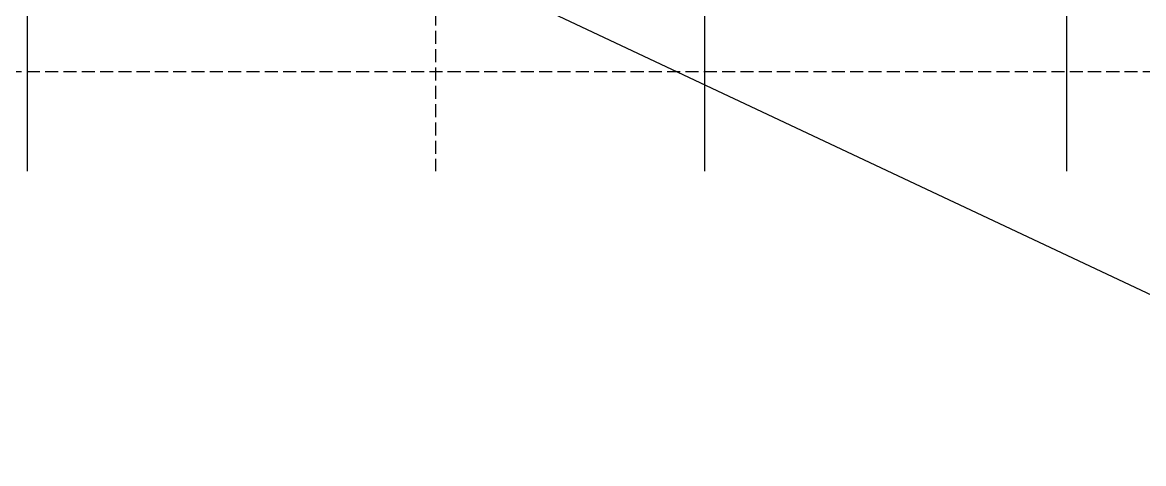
# Model space of a CAD drawing. Extents: x -336391 to 664021, y -458009 to -178412.
# Drawn here: x 186304 to 293549, y -301233 to -259067 of the extents above; entities that cross this region are included whole.
import ezdxf

# ---------------------------------------------------------------- set-up
doc = ezdxf.new("R2010")
doc.units = 0
doc.header["$LTSCALE"] = 1000
doc.header["$MEASUREMENT"] = 0
doc.linetypes.add('DASH', pattern=[0.35, 0.25, -0.1])
doc.layers.add('EQUIP', color=3, linetype='CONTINUOUS')
doc.layers.add('STAIR', color=4, linetype='CONTINUOUS')

msp = doc.modelspace()

# ---------------------------------------------------------------- linework, layer by layer
at = {"layer": 'EQUIP'}
for p, q in [((67594.2, -178411.7), (328492.8, -301233.1)), ((186758.3, -209120.4), (186758.3, -273275.8)), ((251557.5, -209120.4), (251557.5, -273275.8)), ((286164.7, -209120.4), (286164.7, -273275.8))]:
    msp.add_line(p, q, dxfattribs=at)
at = {"layer": 'STAIR', "linetype": 'DASH', "ltscale": 5}
for p, q in [((225821.3, -209120.4), (225821.3, -273275.8)), ((71230.9, -263759.2), (343902.3, -263759.2))]:
    msp.add_line(p, q, dxfattribs=at)

doc.saveas('drawing.dxf')
